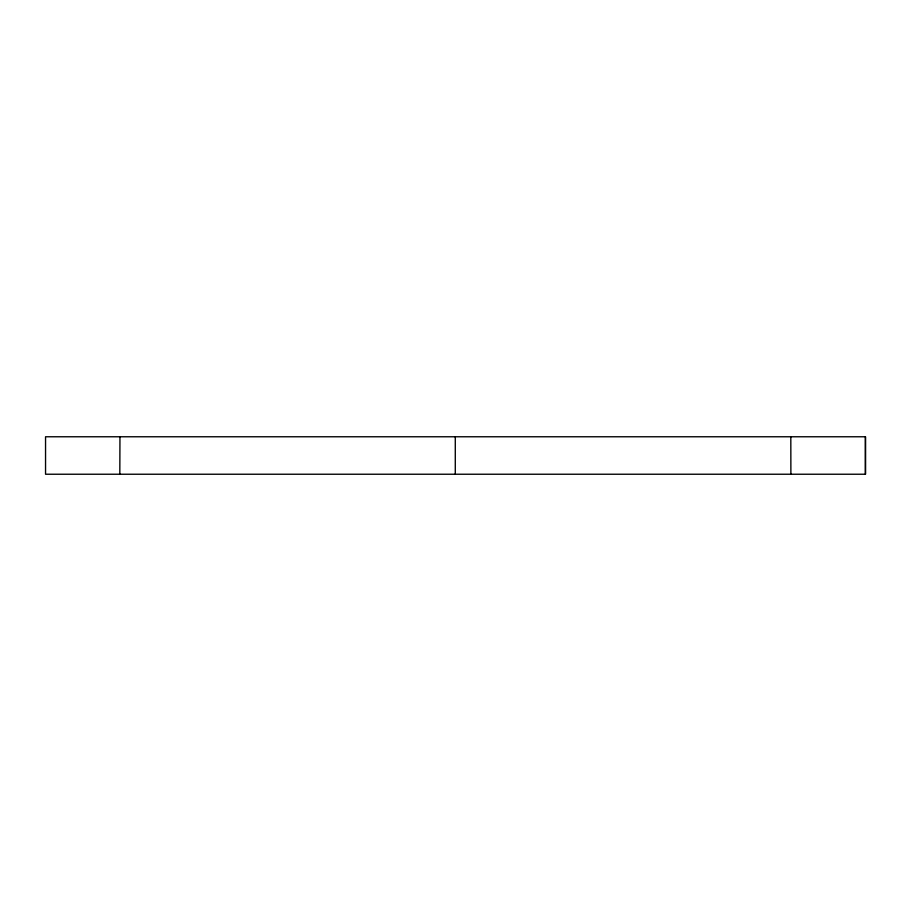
<?xml version="1.0" encoding="UTF-8"?>
<svg xmlns="http://www.w3.org/2000/svg" width="911" height="911" viewBox="0 0 911 911"><rect width="100%" height="100%" fill="white"/><g stroke="black" fill="none" stroke-linecap="round" stroke-linejoin="round"><path stroke-width="1.37" d="M865.45 474.232L865.45 436.768L45.55 436.768L45.55 474.232L865.45 474.232L865.45 436.768M790.816 436.768L790.885 474.232M119.819 474.232L119.956 436.768M455.284 436.768L455.284 474.232"/></g></svg>
